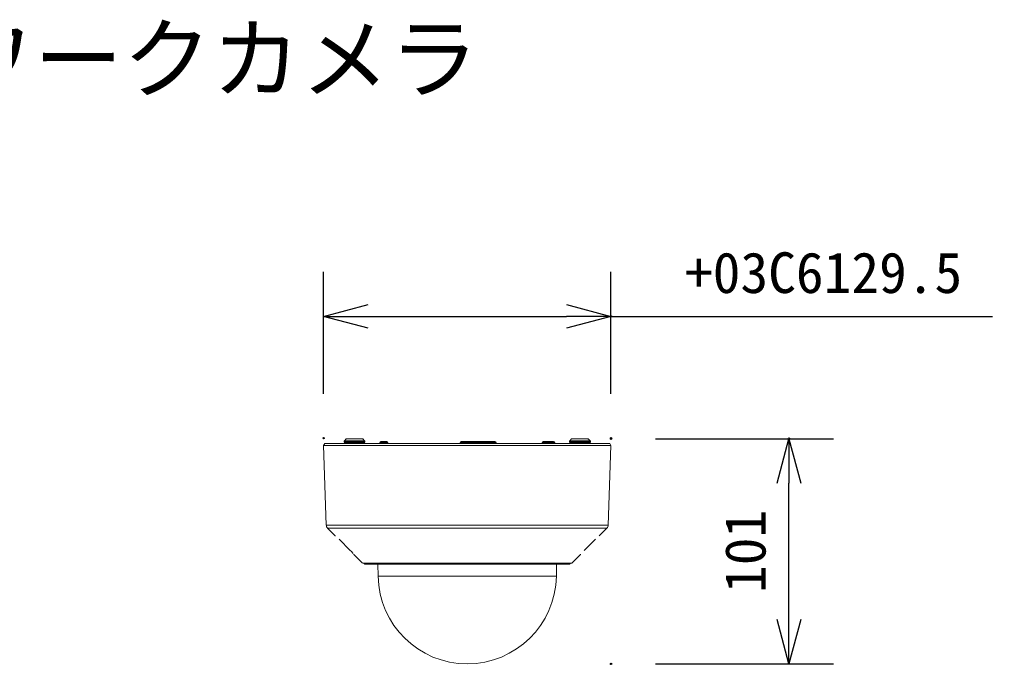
# Model space of a CAD drawing. Units: millimetres, scale not verified. Extents: x -63 to 62, y -56 to 57.
# Drawn here: x -20.34 to 23.43, y 27.86 to 56.89 of the extents above; entities that cross this region are included whole.
import ezdxf
from ezdxf.enums import TextEntityAlignment as Align

# ---------------------------------------------------------------- set-up
doc = ezdxf.new("R2010")
doc.units = ezdxf.units.MM
doc.header["$LTSCALE"] = 0.125
doc.header["$PDMODE"] = 32
doc.header["$PDSIZE"] = 0.0625
for name, color, linetype in [('0-0_0', 7, 'Continuous'), ('0-1_DEFPOINTS', 7, 'Continuous'), ('0-3_MOJI1', 7, 'Continuous'), ('0-5_SUNPO', 7, 'Continuous')]:
    doc.layers.add(name, color=color, linetype=linetype)
doc.layers.add('0-4_GAIKEI', color=1, linetype='Continuous', lineweight=18)
doc.styles.add('ＭＳ ゴシック', font='')
doc.styles.get('ＭＳ ゴシック').set_extended_font_data('MS Gothic')

# ---------------------------------------------------------------- blocks, each defined once
blk = doc.blocks.new('_OPEN30')
at = {"layer": '0-0_0'}
blk.add_line((0, 0), (-1, 0), dxfattribs=at)
blk.add_lwpolyline([(-1, 0.26795), (0, 0), (-1, -0.26795)], dxfattribs=at)
blk = doc.blocks.new('D1')
at = {"layer": '0-1_DEFPOINTS'}
for p in [(70.9628, 105.2472), (58.0372, 99.7669), (70.9628, 99.7669)]:
    blk.add_point(p, dxfattribs=at)
at = {"layer": '0-5_SUNPO'}
for p, q in [((58.0372, 101.7669), (58.0372, 107.2472)), ((70.9628, 101.7669), (70.9628, 107.2472)), ((60.0372, 105.2472), (68.9628, 105.2472)), ((70.9628, 105.2472), (88.1294, 105.2472))]:
    blk.add_line(p, q, dxfattribs=at)
at = {"layer": '0-5_SUNPO', "xscale": 2, "yscale": 2, "rotation": 180}
blk.add_blockref('_OPEN30', (58.0372, 105.2472), dxfattribs=at)
at = {"layer": '0-5_SUNPO', "xscale": 2, "yscale": 2}
blk.add_blockref('_OPEN30', (70.9628, 105.2472), dxfattribs=at)
at = {"layer": '0-5_SUNPO', "style": 'ＭＳ ゴシック'}
blk.add_text('+03C6129.5', height=1.833, dxfattribs=at).set_placement((74.2961, 105.7472), align=Align.BOTTOM_LEFT)
blk = doc.blocks.new('D2')
at = {"layer": '0-1_DEFPOINTS'}
for p in [(70.9715, 99.7437), (78.9715, 99.7437), (70.9715, 89.6115)]:
    blk.add_point(p, dxfattribs=at)
at = {"layer": '0-5_SUNPO'}
for p, q in [((72.9715, 99.7437), (80.9715, 99.7437)), ((78.9715, 91.6115), (78.9715, 97.7437)), ((72.9715, 89.6115), (80.9715, 89.6115))]:
    blk.add_line(p, q, dxfattribs=at)
at = {"layer": '0-5_SUNPO', "xscale": 2, "yscale": 2}
for p, rotation in [((78.9715, 99.7437), 90), ((78.9715, 89.6115), 270)]:
    blk.add_blockref('_OPEN30', p, dxfattribs=dict(at, rotation=rotation))
at = {"layer": '0-5_SUNPO', "style": 'ＭＳ ゴシック'}
blk.add_text('101', height=1.833, rotation=90, dxfattribs=at).set_placement((78.4715, 92.8026), align=Align.BOTTOM_LEFT)

msp = doc.modelspace()

# ---------------------------------------------------------------- linework, layer by layer
at = {"layer": '0-4_GAIKEI', "color": 7}
for p, q in [((-6.6053, 37.8141), (-6.6584, 37.7142)), ((-6.5374, 34.1373), (-6.6584, 37.7142)), ((2.8773, 37.8141), (-6.6053, 37.8141)), ((6.1461, 34.1373), (6.2671, 37.7142)), ((-6.1354, 33.6593), (-6.479, 34.0029)), ((5.7441, 33.6593), (6.0877, 34.0029)), ((-6.1291, 33.6557), (-6.1354, 33.6593)), ((-6.1296, 33.6548), (-6.1234, 33.6512)), ((-6.1234, 33.6512), (-6.1296, 33.6548)), ((-5.4576, 32.997), (-5.9599, 33.4978)), ((-5.4577, 32.9969), (-5.9599, 33.4977)), ((-5.9599, 33.4977), (-5.4577, 32.9969)), ((5.5686, 33.4978), (5.0663, 32.997)), ((5.5686, 33.4977), (5.0663, 32.9969)), ((5.0663, 32.9969), (5.5686, 33.4977)), ((5.7383, 33.6548), (5.7321, 33.6512)), ((5.7321, 33.6512), (5.7383, 33.6548)), ((5.7441, 33.6593), (5.7378, 33.6557)), ((-5.2899, 32.8138), (-5.2906, 32.8177)), ((-4.9148, 32.4388), (-5.2899, 32.8138)), ((-4.8795, 32.4241), (2.0499, 32.4241)), ((-4.827, 32.4115), (-4.8274, 32.4241)), ((4.5235, 32.4388), (4.8986, 32.8138)), ((4.8993, 32.8177), (4.8986, 32.8138)), ((-4.205, 31.8319), (-4.2147, 32.3826)), ((3.8137, 31.8319), (3.8233, 32.3826))]:
    msp.add_line(p, q, dxfattribs=at)
at = {"layer": '0-4_GAIKEI'}
for p, q in [((2.9028, 37.7142), (-6.6584, 37.7142)), ((-4.7974, 37.8934), (-5.7374, 37.8934)), ((-5.7374, 37.8741), (-5.7374, 37.8934)), ((-4.7974, 37.8741), (-5.7374, 37.8741)), ((-5.7228, 37.9288), (-5.6421, 38.0095)), ((-4.8121, 37.9288), (-5.7228, 37.9288)), ((-4.8474, 37.8241), (-5.6874, 37.8241)), ((-4.8928, 38.0095), (-5.6421, 38.0095)), ((-4.9281, 38.0241), (-5.6067, 38.0241)), ((-5.5767, 37.8241), (-5.5769, 37.8141)), ((-5.5747, 37.8241), (-5.5767, 37.8241)), ((-5.5747, 37.8241), (-5.5748, 37.8141)), ((-5.549, 37.8241), (-5.5747, 37.8241)), ((-5.549, 37.8241), (-5.5492, 37.8141)), ((-5.0121, 37.8241), (-5.549, 37.8241)), ((-5.0121, 37.8241), (-5.012, 37.8141)), ((-4.8121, 37.9288), (-4.8928, 38.0095)), ((-4.7974, 37.8741), (-4.7974, 37.8934)), ((-4.1334, 37.8459), (-4.1345, 37.8141)), ((-4.1334, 37.8459), (-4.0341, 37.8459)), ((-4.0834, 37.8941), (-3.9854, 37.8941)), ((-4.0341, 37.8459), (-4.0352, 37.8141)), ((-3.9854, 37.8941), (-3.8895, 37.8941)), ((-3.8895, 37.8941), (-3.8701, 37.8941)), ((-3.8701, 37.8941), (-3.8125, 37.8941)), ((-3.8572, 37.8459), (-3.7625, 37.8459)), ((-3.7625, 37.8459), (-3.7614, 37.8141)), ((-0.5157, 37.8459), (-0.5168, 37.8141)), ((-0.5157, 37.8459), (-0.3945, 37.8459)), ((-0.4658, 37.8941), (-0.3919, 37.8941)), ((-0.3945, 37.8459), (1.0142, 37.8459)), ((-0.3945, 37.8459), (-0.3945, 37.8141)), ((-0.3919, 37.8941), (0.9989, 37.8941)), ((0.4313, 37.8141), (0.4417, 37.8241)), ((0.7783, 37.8241), (0.4417, 37.8241)), ((0.7887, 37.8141), (0.7783, 37.8241)), ((0.9989, 37.8941), (1.0528, 37.8941)), ((1.0142, 37.8459), (1.1027, 37.8459)), ((1.0142, 37.8459), (1.0146, 37.8141)), ((1.1027, 37.8459), (1.1038, 37.8141)), ((6.214, 37.8141), (2.8773, 37.8141)), ((6.2671, 37.7142), (2.9028, 37.7142)), ((3.1684, 37.8459), (3.1673, 37.8141)), ((3.1684, 37.8459), (3.1784, 37.8459)), ((3.1784, 37.8459), (3.1774, 37.8141)), ((3.1784, 37.8459), (3.4641, 37.8459)), ((3.2183, 37.8941), (3.2244, 37.8941)), ((3.2244, 37.8941), (3.5141, 37.8941)), ((3.4641, 37.8459), (3.463, 37.8141)), ((3.4641, 37.8459), (3.5918, 37.8459)), ((3.5141, 37.8941), (3.5918, 37.8941)), ((3.5918, 37.8941), (3.5918, 37.8459)), ((3.5918, 37.8459), (3.5918, 37.8141)), ((3.5918, 37.8459), (3.6118, 37.8459)), ((3.6118, 37.8941), (3.6118, 37.8459)), ((3.6118, 37.8459), (3.6118, 37.8141)), ((3.6118, 37.8459), (3.7395, 37.8459)), ((3.7395, 37.8459), (3.7406, 37.8141)), ((5.3461, 37.8934), (4.4061, 37.8934)), ((4.4061, 37.8741), (4.4061, 37.8934)), ((5.3461, 37.8741), (4.4061, 37.8741)), ((4.4208, 37.9288), (4.5015, 38.0095)), ((5.3315, 37.9288), (4.4208, 37.9288)), ((5.2961, 37.8241), (4.4561, 37.8241)), ((5.2508, 38.0095), (4.5015, 38.0095)), ((5.2154, 38.0241), (4.5368, 38.0241)), ((4.6208, 37.8241), (4.6207, 37.8141)), ((4.6242, 37.8241), (4.6208, 37.8241)), ((4.6242, 37.8241), (4.624, 37.8141)), ((4.6472, 37.8241), (4.6242, 37.8241)), ((4.6472, 37.8241), (4.6471, 37.8141)), ((5.1854, 37.8241), (4.6472, 37.8241)), ((5.1854, 37.8241), (5.1856, 37.8141)), ((5.3315, 37.9288), (5.2508, 38.0095)), ((5.3461, 37.8741), (5.3461, 37.8934)), ((6.214, 37.8141), (6.2671, 37.7142)), ((-6.5374, 34.1373), (2.8448, 34.1373)), ((-6.479, 34.0029), (2.8167, 34.0029)), ((2.8167, 34.0029), (6.0877, 34.0029)), ((2.8448, 34.1373), (6.1461, 34.1373)), ((4.4357, 32.4115), (4.4361, 32.4241)), ((-4.797, 32.3826), (2.0103, 32.3826)), ((-4.2147, 32.3826), (-4.797, 32.3826)), ((4.4057, 32.3826), (2.0103, 32.3826)), ((3.8234, 32.3826), (4.4057, 32.3826))]:
    msp.add_line(p, q, dxfattribs=at)
for points in [[(-4.0341, 37.8459), (-3.8765, 37.8459), (-3.8762, 37.8141)], [(-3.8765, 37.8459), (-3.8572, 37.8459), (-3.8569, 37.8141)], [(3.5918, 37.8941), (3.6118, 37.8941), (3.6895, 37.8941)], [(3.8137, 31.8319), (-4.037, 31.8319), (-4.205, 31.8319)]]:
    msp.add_lwpolyline(points, dxfattribs=at)
at = {"layer": '0-4_GAIKEI', "color": 7}
msp.add_lwpolyline([(2.0499, 32.4241), (3.9148, 32.4241), (4.4882, 32.4241)], dxfattribs=at)
at = {"layer": '0-4_GAIKEI'}
for centre, radius, start, end in [((-5.6874, 37.8934), 0.05, 135, 180), ((-5.6874, 37.8741), 0.05, 180, 270), ((-5.6067, 37.9741), 0.05, 90, 135), ((-4.9281, 37.9741), 0.05, 45, 90), ((-4.8474, 37.8741), 0.05, 270, 0), ((-4.8474, 37.8934), 0.05, 0, 45), ((-4.0834, 37.8441), 0.05, 90, 178), ((-3.8125, 37.8441), 0.05, 2, 90), ((-0.4658, 37.8441), 0.05, 90, 178), ((1.0528, 37.8441), 0.05, 2, 90), ((3.2183, 37.8441), 0.05, 90, 178), ((3.6895, 37.8441), 0.05, 2, 90), ((4.4561, 37.8934), 0.05, 135, 180), ((4.4561, 37.8741), 0.05, 180, 270), ((4.5368, 37.9741), 0.05, 90, 135), ((5.2154, 37.9741), 0.05, 45, 90), ((5.2961, 37.8741), 0.05, 270, 0), ((5.2961, 37.8934), 0.05, 0, 45), ((4.4057, 32.4126), 0.03, 270.00001, 358)]:
    msp.add_arc(centre, radius, start, end, dxfattribs=at)
at = {"layer": '0-4_GAIKEI', "color": 7}
for centre, radius, start, end in [((-6.3376, 34.1443), 0.2, 182, 225), ((5.9463, 34.1443), 0.2, 315, 358), ((-6.1141, 33.6805), 0.03, 225.00818, 239.01647), ((-6.108, 33.6767), 0.0298, 224.92513, 238.3271), ((5.7167, 33.6767), 0.0298, 301.84468, 315.07485), ((5.7228, 33.6805), 0.03, 300.9838, 314.99182), ((-8.1513, 30.2772), 3.8278, 42.29412, 45.27507), ((-5.2687, 32.835), 0.03, 195.19131, 224.99358), ((-5.2694, 32.8389), 0.03, 207.82991, 225.071), ((-4.8795, 32.4741), 0.05, 225, 270), ((-4.797, 32.4126), 0.03, 182, 269.99999), ((4.4882, 32.4741), 0.05, 270, 315), ((4.8774, 32.835), 0.03, 315.00642, 344.8089), ((4.8781, 32.8389), 0.03, 314.92899, 332.16086), ((-0.1957, 31.9018), 4.01, 181, 270), ((-0.1957, 31.9018), 4.01, 270, 359)]:
    msp.add_arc(centre, radius, start, end, dxfattribs=at)
at = {"layer": '0-4_GAIKEI'}
for centre, ratio, start_param, end_param in [((-3.9854, 37.8441), 0.974784, 0, 1.5358897), ((-3.8895, 37.8441), 0.258819, 4.7472956, 6.2831853), ((-3.8701, 37.8441), 0.258819, 4.7472956, 6.2831853), ((-0.3919, 37.8441), 0.050491, 6.2831853, 7.819075), ((0.9989, 37.8441), 0.30726, 4.7472956, 6.2831853), ((3.2244, 37.8441), 0.9213, 6.2831853, 7.819075), ((3.5141, 37.8441), 0.999318, 6.2831853, 7.819075)]:
    msp.add_ellipse(centre, major_axis=(0, 0.05), ratio=ratio, start_param=start_param, end_param=end_param, dxfattribs=at)

# ---------------------------------------------------------------- block references
at = {"layer": '0-5_SUNPO'}
for name in ['D1', 'D2']:
    msp.add_blockref(name, (-64.6957, -61.7197), dxfattribs=at)

# ---------------------------------------------------------------- texts
at = {"layer": '0-3_MOJI1', "style": 'ＭＳ ゴシック'}
msp.add_text('ネットワークカメラ', height=2.933, dxfattribs=at).set_placement((-35.6957, 52.7795), align=Align.BOTTOM_LEFT)

doc.saveas('drawing.dxf')
